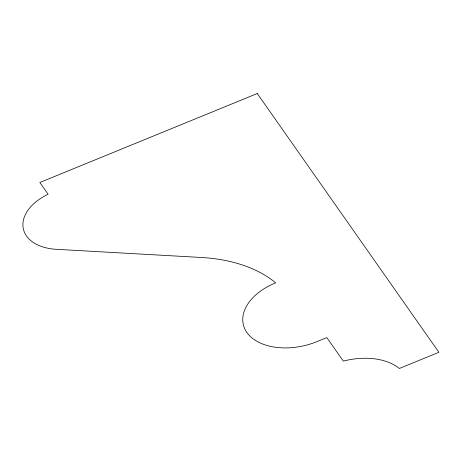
<?xml version="1.0" encoding="UTF-8"?>
<svg xmlns="http://www.w3.org/2000/svg" width="462" height="462" viewBox="0 0 462 462"><rect width="100%" height="100%" fill="white"/><g stroke="black" fill="none" stroke-linecap="round" stroke-linejoin="round"><path stroke-width="0.69" d="M257.282 93.532L39.848 182.496L48.106 194.259A47.361 29.932 -13.1 0 0 23.1 227.564A47.361 29.932 -13.1 0 0 56.277 249.307L201.53 257.49A137.976 87.208 -13.1 0 1 275.652 282.831A54.401 34.384 -13.1 0 0 246.875 332.455A54.401 34.384 -13.1 0 0 316.926 341.637L326.813 337.595L343.324 361.117A56.081 35.441 -13.1 0 1 399.364 368.468L438.9 352.292L257.282 93.532"/></g></svg>
